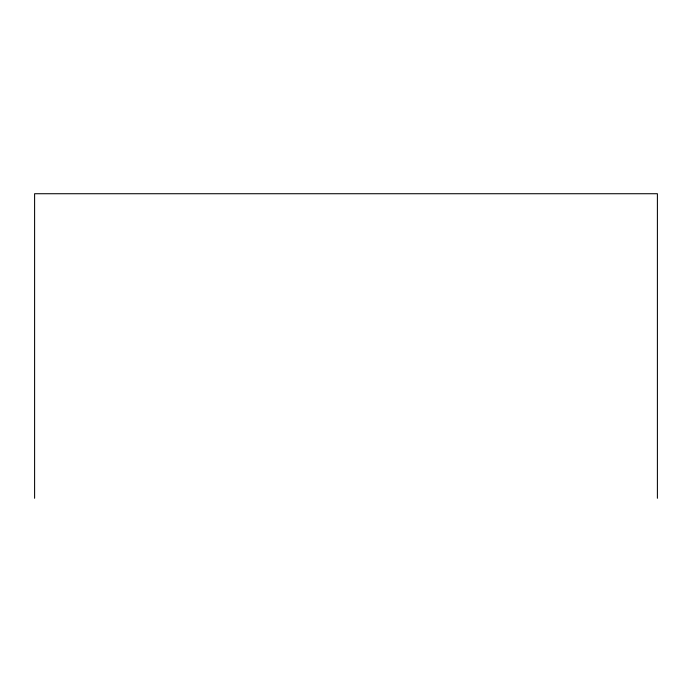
<?xml version="1.0" encoding="UTF-8"?>
<svg xmlns="http://www.w3.org/2000/svg" width="692" height="692" viewBox="0 0 692 692"><rect width="100%" height="100%" fill="white"/><g stroke="black" fill="none" stroke-linecap="round" stroke-linejoin="round"><path stroke-width="1.04" d="M657.4 498.275L657.4 193.725L34.6 193.725L34.6 498.275"/></g></svg>
